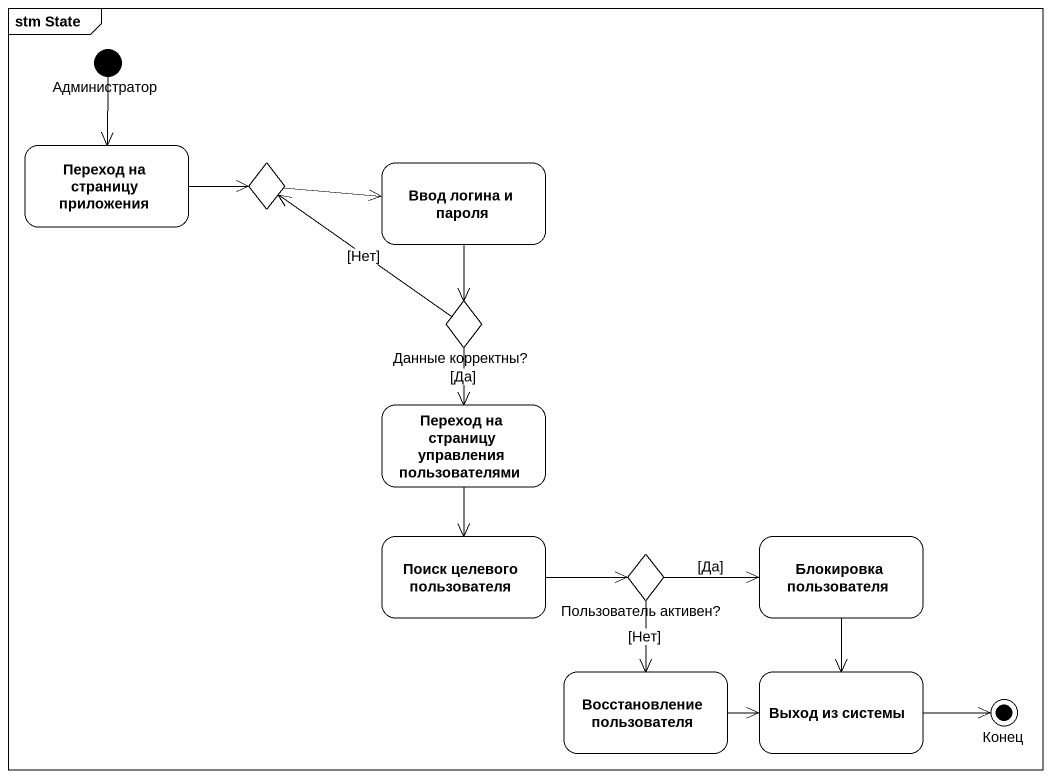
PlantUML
@startuml
mainframe stm State
hide empty description
state Администратор <<start>>
state "Переход на страницу приложения" as Переход_на_страницу
state choice1 <<choice>>
state "Ввод логина и пароля" as Ввод_логина_и_пароля
state "Данные корректны?" as Данные_корректны <<choice>>
state "Переход на страницу управления пользователями" as Переход_на_страницу_2
state "Поиск целевого пользователя" as Поиск_целевого_пользователя
state "Блокировка пользователя" as Блокировка_пользователя
state "Пользователь активен?" as Пользователь_активен <<choice>>
state "Восстановление пользователя" as Восстановление_пользователя
state "Выход из системы" as Выход_из_системы
state Конец <<end>>
Администратор --> Переход_на_страницу
Переход_на_страницу -right-> choice1
choice1 -right-> Ввод_логина_и_пароля
Ввод_логина_и_пароля --> Данные_корректны
Данные_корректны -up-> choice1 : [Нет]
Данные_корректны --> Переход_на_страницу_2 : [Да]
Переход_на_страницу_2 --> Поиск_целевого_пользователя
Поиск_целевого_пользователя -right-> Пользователь_активен
Блокировка_пользователя --> Выход_из_системы
Пользователь_активен -right-> Блокировка_пользователя : [Да]
Пользователь_активен --> Восстановление_пользователя : [Нет]
Восстановление_пользователя -right-> Выход_из_системы
Выход_из_системы -right-> Конец
@enduml
